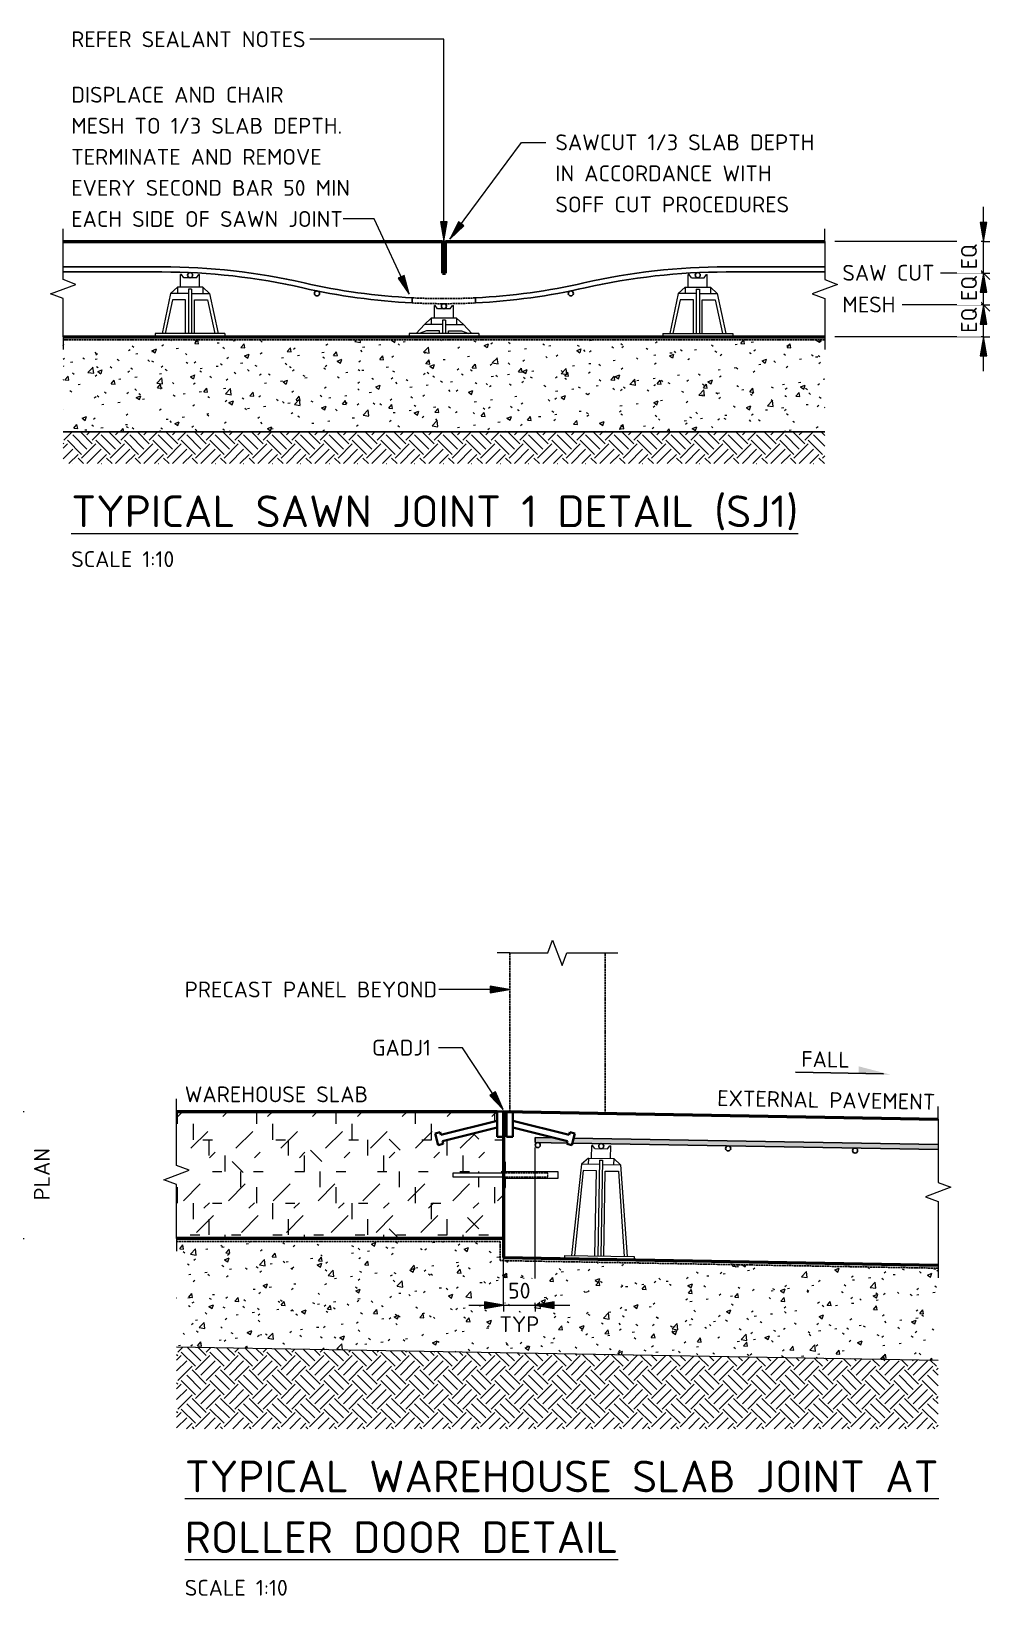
# Model space of a CAD drawing. Header units: millimetres. Extents: x 1405 to 26650, y -1062 to 5760.
# Drawn here: x 6095 to 7605, y 1682 to 4147 of the extents above; entities that cross this region are included whole.
import ezdxf

# ---------------------------------------------------------------- set-up
doc = ezdxf.new("R2010")
doc.units = ezdxf.units.MM
doc.linetypes.add('Dash', pattern=[7, 5, -2])
doc.linetypes.add('Hidden', pattern=[4, 3, -1])
for name, color, linetype, lineweight in [('A-000-T_TEXT', 231, 'Continuous', 13), ('A-010-D_DIM', 211, 'Continuous', 13), ('A-010-D_DIM-10', 211, 'Continuous', 13), ('A-010-M_LINE', 90, 'Continuous', 13), ('Z-000-T_TEXT', 131, 'Continuous', 18), ('Z-060-M_DETAIL', 92, 'Continuous', 25), ('Z-200_P_REF_PLANE', 111, 'Dash', 13)]:
    doc.layers.add(name, color=color, linetype=linetype, lineweight=lineweight)
doc.styles.add('ISOCPEUR', font='isocpeur.ttf', dxfattribs={"height": 25})
doc.styles.add('ISOCPEUR_1', font='isocpeur.ttf', dxfattribs={"height": 50})
doc.styles.add('ISOCPEUR_3', font='isocpeur.ttf', dxfattribs={"height": 2.5})
doc.dimstyles.new('2_5___Arrow', dxfattribs={"dimscale": 304.8, "dimtxt": 24.899529, "dimasz": 0.098425, "dimexe": 0.032808, "dimexo": 0.052493, "dimgap": 0.032808, "dimtad": 1, "dimdec": 0, "dimzin": 0, "dimdsep": 46, "dimtxsty": 'ISOCPEUR', "dimsah": 1, "dimcen": 0.09, "dimadec": 0, "dimazin": 0, "dimtfac": 1, "dimtdec": 4, "dimtix": 1, "dimtmove": 0, "dimatfit": 3, "dimfxl": 1, "dimtvp": 1, "dimtolj": 1, "dimtzin": 0, "dimlwd": 18, "dimlwe": 18, "dimarcsym": 2})
doc.dimstyles.new('2_5___Arrow___Opaque', dxfattribs={"dimscale": 304.8, "dimtxt": 24.899529, "dimasz": 0.098425, "dimexe": 0.032808, "dimexo": 0.052493, "dimgap": 0.008202, "dimtad": 1, "dimdec": 0, "dimzin": 0, "dimdsep": 46, "dimtxsty": 'ISOCPEUR', "dimsah": 1, "dimcen": 0.09, "dimadec": 0, "dimazin": 0, "dimtfac": 1, "dimtdec": 4, "dimtix": 1, "dimtmove": 0, "dimatfit": 3, "dimfxl": 1, "dimtvp": 1, "dimtfill": 1, "dimtolj": 1, "dimtzin": 0, "dimlwd": 18, "dimlwe": 18, "dimarcsym": 2})
doc.dimstyles.new('2_5___Arrow___Opaque_2', dxfattribs={"dimscale": 304.8, "dimtxt": 24.899529, "dimasz": 0.065617, "dimexe": 0.032808, "dimexo": 0.052493, "dimgap": 0.008202, "dimtad": 1, "dimdec": 0, "dimzin": 0, "dimdsep": 46, "dimtxsty": 'ISOCPEUR', "dimblk2": 'OBLIQUE', "dimsah": 1, "dimcen": 0.09, "dimadec": 0, "dimazin": 0, "dimtfac": 1, "dimtdec": 4, "dimtix": 1, "dimtmove": 0, "dimatfit": 3, "dimfxl": 1, "dimtvp": 1, "dimtfill": 1, "dimtolj": 1, "dimtzin": 0, "dimlwd": 18, "dimlwe": 18, "dimarcsym": 2})
doc.dimstyles.new('2_5___Arrow___Opaque_3', dxfattribs={"dimscale": 304.8, "dimtxt": 24.899529, "dimasz": 0.065617, "dimexe": 0.032808, "dimexo": 0.052493, "dimgap": 0.008202, "dimtad": 1, "dimdec": 0, "dimzin": 0, "dimdsep": 46, "dimtxsty": 'ISOCPEUR', "dimblk1": 'OBLIQUE', "dimblk2": 'OBLIQUE', "dimsah": 1, "dimcen": 0.09, "dimadec": 0, "dimazin": 0, "dimtfac": 1, "dimtdec": 4, "dimtix": 1, "dimtmove": 0, "dimatfit": 3, "dimfxl": 1, "dimtvp": 1, "dimtfill": 1, "dimtolj": 1, "dimtzin": 0, "dimlwd": 18, "dimlwe": 18, "dimarcsym": 2})
doc.dimstyles.new('2_5___Arrow___Opaque_4', dxfattribs={"dimscale": 304.8, "dimtxt": 24.899529, "dimasz": 0.065617, "dimexe": 0.032808, "dimexo": 0.052493, "dimgap": 0.008202, "dimtad": 1, "dimdec": 0, "dimzin": 0, "dimdsep": 46, "dimtxsty": 'ISOCPEUR', "dimblk1": 'OBLIQUE', "dimsah": 1, "dimcen": 0.09, "dimadec": 0, "dimazin": 0, "dimtfac": 1, "dimtdec": 4, "dimtix": 1, "dimtmove": 0, "dimatfit": 3, "dimfxl": 1, "dimtvp": 1, "dimtfill": 1, "dimtolj": 1, "dimtzin": 0, "dimlwd": 18, "dimlwe": 18, "dimarcsym": 2})
pattern_1 = [(315, (0, 0), (44.90128, 0), [31.75, -31.75]), (315, (8.42, 8.42), (44.90128, 0), [31.75, -31.75]), (315, (16.84, 16.84), (44.90128, 0), [31.75, -31.75]), (45, (22.454, 16.84), (0, 44.90128), [31.75, -31.75]), (45, (30.874, 8.42), (0, 44.90128), [31.75, -31.75]), (45, (39.294, 0), (0, 44.90128), [31.75, -31.75])]
pattern_2 = [(50, (0, 0), (72.87376, -6.37607), [7.62, -83.82]), (355, (0, 0), (-14.097, 76.42244), [6.096, -67.056]), (100.451, (6.07, -0.53), (58.77696, 70.0469), [6.476, -71.236]), (46.184, (0, 20.32), (108.4314, -16.8175), [11.43, -125.73]), (96.636, (9.04, 18.92), (94.961, 98.9709), [9.714, -106.854]), (351.184, (0, 20.32), (94.9623, 98.9702), [9.144, -100.584]), (21, (10.16, 15.24), (60.64565, -40.90654), [7.62, -83.82]), (326, (10.16, 15.24), (24.7208, 73.6749), [6.096, -67.056]), (71.451, (15.214, 11.83), (85.3669, 32.76874), [6.476, -71.236]), (37.5, (0, 0), (1.235525, 33.82243), [3.353, -62.89, 3.353, -64.719, -67.31]), (37.5, (0, 0), (1.235525, 33.82243), [-134.315, 3.353, -63.957]), (7.5, (0, 0), (26.72815, 40.07255), [3.353, -35.458, 3.353, -61.366, -25.654]), (7.5, (0, 0), (26.72815, 40.07255), [-103.53, 3.353, -22.301]), (327.5, (-22.657, 0), (54.23632, -2.29212), [3.353, -22.047, 3.353, -75.895, -105.156]), (327.5, (-22.657, 0), (54.23632, -2.29212), [-104.648, 3.353, -101.803]), (317.5, (-32.817, 0), (59.25158, 10.17014), [3.353, -29.667, 3.353, -49.276, -74.676]), (317.5, (-32.817, 0), (59.25158, 10.17014), [-85.649, 3.353, -71.323])]

# ---------------------------------------------------------------- blocks, each defined once
blk = doc.blocks.new('NRP_Chair Reinf BN - NRP_Reinf Chair BN-4164631-S-2901 - _INDUSTRIAL_ TYPICAL SLAB ON GROUND JOINT DETAILS')
at = {"layer": 'Z-060-M_DETAIL', "lineweight": 18}
for p, q in [((-30.7, 68), (-20, 78)), ((20, 78), (-20, 78)), ((-20, 78), (-20, 68)), ((-13.7, 98), (-15, 98)), ((-15, 78), (-15, 98)), ((-10, 93), (-13.7, 98)), ((10, 93), (-10, 93)), ((2.5, 75), (-2.5, 75)), ((-2.5, 75), (-2.5, 5)), ((2.5, 75), (2.5, 5)), ((10, 93), (13.7, 98)), ((13.7, 98), (15, 98)), ((15, 78), (15, 98)), ((20, 78), (20, 68)), ((20, 78), (30.7, 68)), ((-30.7, 68), (-44, 5)), ((-27.6, 58), (-39.1, 5)), ((-2.5, 68), (-30.7, 68)), ((-7, 58), (-27.6, 58)), ((-7, 5), (-7, 58)), ((2.5, 68), (30.7, 68)), ((7, 5), (7, 58)), ((7, 58), (27.6, 58)), ((27.6, 58), (39.1, 5)), ((30.7, 68), (44, 5)), ((55, 5), (-55, 5)), ((-55, 5), (-55, 0)), ((-55, 0), (55, 0)), ((55, 5), (55, 0))]:
    blk.add_line(p, q, dxfattribs=at)
blk = doc.blocks.new('NRP_Chair Reinf BN - NRP_Reinf Chair BN-4164632-S-2901 - _INDUSTRIAL_ TYPICAL SLAB ON GROUND JOINT DETAILS')
at = {"layer": 'Z-060-M_DETAIL', "lineweight": 18}
for p, q in [((-55, 0), (55, 0)), ((55, -5), (55, 0)), ((-55, -5), (-55, 0)), ((55, -5), (-55, -5)), ((-30.7, -68), (-44, -5)), ((-27.6, -58), (-39.1, -5)), ((-7, -5), (-7, -58)), ((-2.5, -75), (-2.5, -5)), ((2.5, -75), (2.5, -5)), ((7, -5), (7, -58)), ((27.6, -58), (39.1, -5)), ((30.7, -68), (44, -5)), ((-2.5, -68), (-30.7, -68)), ((-30.7, -68), (-20, -78)), ((-7, -58), (-27.6, -58)), ((-20, -78), (-20, -68)), ((2.5, -68), (30.7, -68)), ((7, -58), (27.6, -58)), ((20, -78), (20, -68)), ((20, -78), (30.7, -68)), ((20, -78), (-20, -78)), ((-15, -78), (-15, -98)), ((-13.7, -98), (-15, -98)), ((-10, -93), (-13.7, -98)), ((10, -93), (-10, -93)), ((2.5, -75), (-2.5, -75)), ((10, -93), (13.7, -98)), ((13.7, -98), (15, -98)), ((15, -78), (15, -98))]:
    blk.add_line(p, q, dxfattribs=at)
blk = doc.blocks.new('NRP_Chair Reinf BN - NRP_Reinf Chair BN-4164633-S-2901 - _INDUSTRIAL_ TYPICAL SLAB ON GROUND JOINT DETAILS')
at = {"layer": 'Z-060-M_DETAIL', "lineweight": 18}
for p, q in [((-30.7, 19), (-20, 29)), ((20, 29), (-20, 29)), ((-20, 29), (-20, 19)), ((-13.7, 49), (-15, 49)), ((-15, 29), (-15, 49)), ((-10, 44), (-13.7, 49)), ((10, 44), (-10, 44)), ((2.5, 26), (-2.5, 26)), ((-2.5, 26), (-2.5, 5)), ((2.5, 26), (2.5, 5)), ((10, 44), (13.7, 49)), ((13.7, 49), (15, 49)), ((15, 29), (15, 49)), ((20, 29), (20, 19)), ((20, 29), (30.7, 19)), ((55, 5), (-55, 5)), ((-55, 5), (-55, 0)), ((-55, 0), (55, 0)), ((-30.7, 19), (-44, 5)), ((-27.6, 9), (-39.1, 5)), ((-2.5, 19), (-30.7, 19)), ((-7, 9), (-27.6, 9)), ((-7, 5), (-7, 9)), ((2.5, 19), (30.7, 19)), ((7, 5), (7, 9)), ((7, 9), (27.6, 9)), ((27.6, 9), (39.1, 5)), ((30.7, 19), (44, 5)), ((55, 5), (55, 0))]:
    blk.add_line(p, q, dxfattribs=at)
blk = doc.blocks.new('NRP_Chair Reinf BN - NRP_Reinf Chair BN-4164637-S-2901 - _INDUSTRIAL_ TYPICAL SLAB ON GROUND JOINT DETAILS')
at = {"layer": 'Z-060-M_DETAIL', "lineweight": 18}
for p, q in [((-55, 0), (55, 0)), ((55, -5), (55, 0)), ((-55, -5), (-55, 0)), ((55, -5), (-55, -5)), ((-30.7, -149), (-44, -5)), ((-27.6, -139), (-39.1, -5)), ((-7, -5), (-7, -139)), ((-2.5, -156), (-2.5, -5)), ((2.5, -156), (2.5, -5)), ((7, -5), (7, -139)), ((27.6, -139), (39.1, -5)), ((30.7, -149), (44, -5)), ((-7, -139), (-27.6, -139)), ((7, -139), (27.6, -139)), ((-2.5, -149), (-30.7, -149)), ((-30.7, -149), (-20, -159)), ((-20, -159), (-20, -149)), ((20, -159), (-20, -159)), ((-15, -159), (-15, -179)), ((2.5, -156), (-2.5, -156)), ((2.5, -149), (30.7, -149)), ((15, -159), (15, -179)), ((20, -159), (20, -149)), ((20, -159), (30.7, -149)), ((-13.7, -179), (-15, -179)), ((-10, -174), (-13.7, -179)), ((10, -174), (-10, -174)), ((10, -174), (13.7, -179)), ((13.7, -179), (15, -179))]:
    blk.add_line(p, q, dxfattribs=at)
blk = doc.blocks.new('NRP_Break Line _v2_ - Section-3989051-S-2901 - _INDUSTRIAL_ TYPICAL SLAB ON GROUND JOINT DETAILS')
at = {"layer": 'Z-060-M_DETAIL', "lineweight": 18}
for p, q in [((0, 0), (60, 0)), ((90, 0), (150, 0))]:
    blk.add_line(p, q, dxfattribs=at)
blk = doc.blocks.new('NRP_Break Line _v2_ - Section-4164517-S-2901 - _INDUSTRIAL_ TYPICAL SLAB ON GROUND JOINT DETAILS')
at = {"layer": 'Z-060-M_DETAIL', "lineweight": 18}
for p, q in [((0, 0), (85, 0)), ((115, 0), (200, 0))]:
    blk.add_line(p, q, dxfattribs=at)
blk = doc.blocks.new('NRP_Break Line _v2_ - Section-4164642-S-2901 - _INDUSTRIAL_ TYPICAL SLAB ON GROUND JOINT DETAILS')
at = {"layer": 'Z-060-M_DETAIL', "lineweight": 18}
for p, q in [((0, 0), (100, 0)), ((130, 0), (230, 0))]:
    blk.add_line(p, q, dxfattribs=at)
blk = doc.blocks.new('DIMBLOCK6-S-2901 - _INDUSTRIAL_ TYPICAL SLAB ON GROUND JOINT DETAILS')
at = {"layer": 'A-010-D_DIM-10', "lineweight": 18}
blk.add_hatch(color=256, dxfattribs=at).paths.add_polyline_path([(7594.9, 3665.5), (7589.6, 3635.5), (7600.2, 3635.5)])
for p, q in [((7594.9, 3715.5), (7584.9, 3725.5)), ((7594.9, 3715.5), (7466.9, 3715.5)), ((7594.9, 3611), (7594.9, 3715.5)), ((7594.9, 3715.5), (7604.9, 3705.5)), ((7594.9, 3715.5), (7604.9, 3715.5)), ((7594.9, 3665.5), (7360.9, 3665.5)), ((7594.9, 3665.5), (7589.6, 3635.5)), ((7600.2, 3635.5), (7594.9, 3665.5)), ((7594.9, 3665.5), (7604.9, 3665.5)), ((7589.6, 3635.5), (7600.2, 3635.5))]:
    blk.add_line(p, q, dxfattribs=at)
at = {"layer": 'A-010-D_DIM-10', "color": 0, "lineweight": 18, "insert": (7559.7, 3671.6), "char_height": 25, "width": 45.394, "attachment_point": 1, "rotation": 90, "line_spacing_factor": 1.149209, "style": 'ISOCPEUR', "bg_fill": 3, "box_fill_scale": 1.25, "bg_fill_color": 256, "bg_fill_true_color": 13158600, "bg_fill_transparency": 0}
blk.add_mtext('EQ', dxfattribs=at)
blk = doc.blocks.new('_Oblique')
at = {"color": 0, "linetype": 'ByBlock', "lineweight": -2}
blk.add_line((-0.5, -0.5), (0.5, 0.5), dxfattribs=at)
blk = doc.blocks.new('DIMBLOCK7-S-2901 - _INDUSTRIAL_ TYPICAL SLAB ON GROUND JOINT DETAILS')
at = {"layer": 'A-010-D_DIM-10', "lineweight": 18}
blk.add_hatch(color=256, dxfattribs=at).paths.add_polyline_path([(7594.9, 3715.5), (7589.6, 3685.5), (7600.2, 3685.5)])
for p, q in [((7594.9, 3765.5), (7584.9, 3775.5)), ((7594.9, 3765.5), (7527.6, 3765.5)), ((7594.9, 3715.5), (7594.9, 3765.5)), ((7594.9, 3765.5), (7604.9, 3755.5)), ((7594.9, 3765.5), (7604.9, 3765.5)), ((7594.9, 3715.5), (7466.9, 3715.5)), ((7594.9, 3715.5), (7589.6, 3685.5)), ((7600.2, 3685.5), (7594.9, 3715.5)), ((7594.9, 3715.5), (7604.9, 3715.5)), ((7589.6, 3685.5), (7600.2, 3685.5))]:
    blk.add_line(p, q, dxfattribs=at)
at = {"layer": 'A-010-D_DIM-10', "color": 0, "lineweight": 18, "insert": (7559.7, 3721.6), "char_height": 25, "width": 45.394, "attachment_point": 1, "rotation": 90, "line_spacing_factor": 1.149209, "style": 'ISOCPEUR', "bg_fill": 3, "box_fill_scale": 1.25, "bg_fill_color": 256, "bg_fill_true_color": 13158600, "bg_fill_transparency": 0}
blk.add_mtext('EQ', dxfattribs=at)
blk = doc.blocks.new('DIMBLOCK8-S-2901 - _INDUSTRIAL_ TYPICAL SLAB ON GROUND JOINT DETAILS')
at = {"layer": 'A-010-D_DIM-10', "lineweight": 18}
for points in [[(7594.9, 3815.5), (7600.2, 3845.5), (7589.6, 3845.5)], [(7594.9, 3765.5), (7589.6, 3735.5), (7600.2, 3735.5)]]:
    blk.add_hatch(color=256, dxfattribs=at).paths.add_polyline_path(points)
for p, q in [((7594.9, 3765.5), (7594.9, 3870)), ((7600.2, 3845.5), (7589.6, 3845.5)), ((7589.6, 3845.5), (7594.9, 3815.5)), ((7594.9, 3815.5), (7600.2, 3845.5)), ((7594.9, 3815.5), (7360.9, 3815.5)), ((7594.9, 3815.5), (7604.9, 3815.5)), ((7594.9, 3765.5), (7527.6, 3765.5)), ((7594.9, 3765.5), (7589.6, 3735.5)), ((7600.2, 3735.5), (7594.9, 3765.5)), ((7594.9, 3765.5), (7604.9, 3765.5)), ((7589.6, 3735.5), (7600.2, 3735.5))]:
    blk.add_line(p, q, dxfattribs=at)
at = {"layer": 'A-010-D_DIM-10', "color": 0, "lineweight": 18, "insert": (7559.7, 3771.6), "char_height": 25, "width": 45.394, "attachment_point": 1, "rotation": 90, "line_spacing_factor": 1.149209, "style": 'ISOCPEUR', "bg_fill": 3, "box_fill_scale": 1.25, "bg_fill_color": 256, "bg_fill_true_color": 13158600, "bg_fill_transparency": 0}
blk.add_mtext('EQ', dxfattribs=at)
blk = doc.blocks.new('DIMBLOCK13-S-2901 - _INDUSTRIAL_ TYPICAL SLAB ON GROUND JOINT DETAILS')
at = {"layer": 'A-010-D_DIM-10', "lineweight": 18}
for points in [[(6838.7, 2139.5), (6808.7, 2144.8), (6808.7, 2134.2)], [(6888.7, 2139.5), (6918.7, 2134.2), (6918.7, 2144.8)]]:
    blk.add_hatch(color=256, dxfattribs=at).paths.add_polyline_path(points)
for p, q in [((6888.7, 2139.5), (6888.7, 2387.7)), ((6838.7, 2139.5), (6838.7, 2228.6)), ((6838.7, 2139.5), (6808.7, 2144.8)), ((6808.7, 2144.8), (6808.7, 2134.2)), ((6918.7, 2144.8), (6888.7, 2139.5)), ((6918.7, 2134.2), (6918.7, 2144.8)), ((6784.3, 2139.5), (6943.2, 2139.5)), ((6808.7, 2134.2), (6838.7, 2139.5)), ((6838.7, 2139.5), (6838.7, 2129.5)), ((6888.7, 2139.5), (6918.7, 2134.2)), ((6888.7, 2139.5), (6888.7, 2129.5))]:
    blk.add_line(p, q, dxfattribs=at)
at = {"layer": 'A-010-D_DIM-10', "color": 0, "lineweight": 18, "char_height": 25, "attachment_point": 1, "line_spacing_factor": 1.149209, "style": 'ISOCPEUR', "bg_fill": 3, "box_fill_scale": 1.25, "bg_fill_color": 256, "bg_fill_true_color": 13158600, "bg_fill_transparency": 0}
for s, insert, width in [('50', (6846, 2174.7), 42.521), ('TYP', (6832.4, 2121.8), 75.273)]:
    blk.add_mtext(s, dxfattribs=dict(at, insert=insert, width=width))
blk = doc.blocks.new('NRP_Fall Arrow - Fall-4163600-S-2901 - _INDUSTRIAL_ TYPICAL SLAB ON GROUND JOINT DETAILS')
at = {"layer": 'Z-000-T_TEXT', "lineweight": 13}
blk.add_hatch(color=256, dxfattribs=at).paths.add_polyline_path([(-5.04, 1.09), (0, -0.13), (-5.04, -0.13)])
at = {"layer": 'Z-000-T_TEXT', "lineweight": 25}
blk.add_line((-1.13, 0), (-14.99, 0), dxfattribs=at)
at = {"layer": 'Z-000-T_TEXT', "lineweight": 13, "insert": (-14.12, 3.35), "char_height": 2.5, "width": 9.2194, "attachment_point": 1, "style": 'ISOCPEUR_3'}
blk.add_mtext('FALL', dxfattribs=at)
blk = doc.blocks.new('DIMBLOCK17-S-2901 - _INDUSTRIAL_ TYPICAL SLAB ON GROUND JOINT DETAILS')
at = {"layer": 'A-010-D_DIM-10', "lineweight": 18}
for points in [[(6073.7, 2444.6), (6068.4, 2414.6), (6079, 2414.6)], [(6073.7, 2244.6), (6079, 2274.6), (6068.4, 2274.6)]]:
    blk.add_hatch(color=256, dxfattribs=at).paths.add_polyline_path(points)
for p, q in [((6073.7, 2444.6), (5989.7, 2444.6)), ((6073.7, 2444.6), (6068.4, 2414.6)), ((6073.7, 2244.6), (6073.7, 2444.6)), ((6079, 2414.6), (6073.7, 2444.6)), ((6073.7, 2444.6), (6083.7, 2444.6)), ((6068.4, 2414.6), (6079, 2414.6)), ((6079, 2274.6), (6068.4, 2274.6)), ((6068.4, 2274.6), (6073.7, 2244.6)), ((6073.7, 2244.6), (6079, 2274.6)), ((6073.7, 2244.6), (5989.7, 2244.6)), ((6073.7, 2244.6), (6083.7, 2244.6))]:
    blk.add_line(p, q, dxfattribs=at)
at = {"layer": 'A-010-D_DIM-10', "color": 0, "lineweight": 18, "char_height": 25, "attachment_point": 1, "rotation": 90, "line_spacing_factor": 1.149209, "style": 'ISOCPEUR'}
for s, insert, width in [('REFER', (6031.1, 2297.9), 112.048), ('PLAN', (6098.9, 2304.3), 96.534)]:
    blk.add_mtext(s, dxfattribs=dict(at, insert=insert, width=width))

msp = doc.modelspace()

# ---------------------------------------------------------------- hatches: boundary and pattern name
at = {"layer": 'A-000-T_TEXT', "lineweight": 18}
for points in [[(6744.8, 3816.5), (6750.1, 3846.5), (6739.6, 3846.5)], [(6754.2, 3819.1), (6776.3, 3840.1), (6767.8, 3846.4)], [(6690, 3732.7), (6682.2, 3762.1), (6672.6, 3757.7)], [(6848, 2636.8), (6818, 2642.1), (6818, 2631.5)], [(6838.2, 2447.5), (6826.1, 2475.5), (6817.3, 2469.6)]]:
    msp.add_hatch(color=7, dxfattribs=at).paths.add_polyline_path(points)
at = {"layer": 'Z-060-M_DETAIL'}
for points in [[(6742.4, 3815.5), (6742.4, 3765.5), (6747.4, 3765.5), (6747.4, 3815.5)], [(6838.7, 2429.6), (6843.7, 2429.6), (6843.7, 2444.6), (6838.7, 2444.6)]]:
    msp.add_hatch(color=9, dxfattribs=at).paths.add_polyline_path(points)
at = {"layer": 'Z-060-M_DETAIL', "lineweight": 18}
h = msp.add_hatch(dxfattribs=at)
h.set_pattern_fill('FP_3', color=8, style=0, pattern_type=2)
h.set_pattern_definition(pattern_2)
h.paths.add_polyline_path([(7344.9, 3515.5), (7344.9, 3660.5), (6144.9, 3660.5), (6144.9, 3515.5)])
h = msp.add_hatch(dxfattribs=at)
h.set_pattern_fill('FP_2', color=31, style=0, pattern_type=2)
h.set_pattern_definition(pattern_1)
h.paths.add_polyline_path([(6144.9, 3515.5), (6144.9, 3465.5), (7344.9, 3465.5), (7344.9, 3515.5)])
h = msp.add_hatch(dxfattribs=at)
h.set_pattern_fill('FP_1', color=8, style=0, pattern_type=2)
h.set_pattern_definition([(45, (0, 0), (-70.71068, 0), [37.5, -150]), (45, (50, 50), (-70.71068, 0), [37.5, -150]), (45, (100, -15), (-70.71068, 0), [12.5, -100]), (90, (100, 25), (-25, 25), [25, -100]), (315, (100, 50), (0, 141.4214), [25, -150]), (0, (50, 50), (100, 100), [15, -50]), (0, (-75, 100), (100, 100), [15, -100])])
h.paths.add_polyline_path([(6838.7, 2244.6), (6838.7, 2341.6), (6758.7, 2341.6), (6758.7, 2347.6), (6838.7, 2347.6), (6838.7, 2404.6), (6828.7, 2404.6), (6828.7, 2419.4), (6742.6, 2397.9), (6743.7, 2393.6), (6735.9, 2391.6), (6731.3, 2410.1), (6739.1, 2412), (6740.2, 2407.6), (6828.7, 2429.7), (6828.7, 2444.6), (6323.7, 2444.6), (6323.7, 2359.6), (6343.7, 2352.1), (6325.2, 2345.1), (6325.2, 2329), (6323.7, 2329.6), (6323.7, 2244.6), (6828.7, 2244.6)])
at = {"layer": 'Z-060-M_DETAIL'}
h = msp.add_hatch(color=10, dxfattribs=at)
h.paths.add_polyline_path([(7523.6, 2384.6), (7523.7, 2392.6), (6949.2, 2402.6), (6947.3, 2394.7), (6987.1, 2394)])
h.paths.add_polyline_path([(6939.1, 2394.8), (6939.8, 2397.9), (6918.8, 2403.2), (6888.7, 2403.7), (6888.6, 2395.7), (6938.7, 2394.8)])
at = {"layer": 'Z-060-M_DETAIL', "lineweight": 18}
h = msp.add_hatch(dxfattribs=at)
h.set_pattern_fill('FP_3', color=8, style=0, pattern_type=2)
h.set_pattern_definition(pattern_2)
h.paths.add_polyline_path([(7523.7, 2052.5), (7523.7, 2197.6), (6833.7, 2209.6), (6833.7, 2239.6), (6323.7, 2239.6), (6323.7, 2073.5), (6987.1, 2061.9)])
h = msp.add_hatch(dxfattribs=at)
h.set_pattern_fill('FP_2', color=31, style=0, pattern_type=2)
h.set_pattern_definition(pattern_1)
h.paths.add_polyline_path([(7523.7, 1944.6), (7523.7, 2052.5), (6323.7, 2073.5), (6323.7, 1944.6), (6987.1, 1944.6)])

# ---------------------------------------------------------------- linework, layer by layer
at = {"layer": 'A-000-T_TEXT', "color": 250, "lineweight": 18}
for p, q in [((6534.4, 4134.2), (6533.8, 4134.2)), ((6744.8, 4134.2), (6534.4, 4134.2)), ((6744.8, 3816.5), (6744.8, 4134.2)), ((6754.2, 3819.1), (6867.2, 3971.8)), ((6867.2, 3971.8), (6905.5, 3971.8)), ((6611.1, 3851), (6586, 3851)), ((6635.2, 3851), (6611.1, 3851)), ((6690, 3732.7), (6635.2, 3851)), ((6750.1, 3846.5), (6739.6, 3846.5)), ((6739.6, 3846.5), (6744.8, 3816.5)), ((6744.8, 3816.5), (6750.1, 3846.5)), ((6767.8, 3846.4), (6754.2, 3819.1)), ((6776.3, 3840.1), (6767.8, 3846.4)), ((6754.2, 3819.1), (6776.3, 3840.1)), ((6682.2, 3762.1), (6672.6, 3757.7)), ((6672.6, 3757.7), (6690, 3732.7)), ((6690, 3732.7), (6682.2, 3762.1)), ((6848, 2636.8), (6818, 2642.1)), ((6818, 2642.1), (6818, 2631.5)), ((6737.8, 2636.8), (6737.1, 2636.8)), ((6848, 2636.8), (6737.8, 2636.8)), ((6818, 2631.5), (6848, 2636.8)), ((6773.9, 2545.1), (6736.6, 2545.1)), ((6838.2, 2447.5), (6773.9, 2545.1)), ((6826.1, 2475.5), (6817.3, 2469.6)), ((6817.3, 2469.6), (6838.2, 2447.5)), ((6838.2, 2447.5), (6826.1, 2475.5))]:
    msp.add_line(p, q, dxfattribs=at)
at = {"layer": 'A-010-M_LINE', "lineweight": 50}
for p, q in [((6144.9, 3815.5), (6742.4, 3815.5)), ((6742.4, 3815.5), (6742.4, 3765.5)), ((6747.4, 3815.5), (7344.9, 3815.5)), ((6747.4, 3765.5), (6747.4, 3815.5)), ((6742.4, 3765.5), (6747.4, 3765.5)), ((6144.9, 3665.5), (7344.9, 3665.5)), ((6323.7, 2444.6), (6828.7, 2444.6)), ((6838.7, 2444.6), (6838.7, 2244.6)), ((6838.7, 2444.6), (7523.7, 2432.6)), ((6838.7, 2244.6), (6323.7, 2244.6)), ((6838.7, 2244.6), (6838.7, 2214.5)), ((6838.7, 2214.5), (7523.7, 2202.6))]:
    msp.add_line(p, q, dxfattribs=at)
at = {"layer": 'A-010-M_LINE', "lineweight": 18}
for p, q in [((6747.4, 3815.5), (6742.4, 3815.5)), ((6742.4, 3815.5), (6742.4, 3765.5)), ((6747.4, 3765.5), (6747.4, 3815.5)), ((6742.4, 3765.5), (6747.4, 3765.5)), ((6758.7, 2347.6), (6758.7, 2341.6)), ((6838.7, 2347.6), (6758.7, 2347.6)), ((6841.7, 2364.6), (6838.7, 2364.6)), ((6838.7, 2364.6), (6838.7, 2347.6)), ((6838.7, 2347.6), (6838.7, 2341.6)), ((6841.7, 2349.6), (6841.7, 2364.6)), ((6924.7, 2349.6), (6841.7, 2349.6)), ((6841.7, 2349.6), (6841.7, 2347.6)), ((6924.7, 2339.6), (6924.7, 2349.6)), ((6758.7, 2341.6), (6838.7, 2341.6)), ((6838.7, 2341.6), (6838.7, 2324.6)), ((6838.7, 2324.6), (6841.7, 2324.6)), ((6841.7, 2341.6), (6841.7, 2339.6)), ((6841.7, 2324.6), (6841.7, 2339.6)), ((6841.7, 2339.6), (6924.7, 2339.6)), ((6323.7, 2073.5), (7523.7, 2052.5))]:
    msp.add_line(p, q, dxfattribs=at)
at = {"layer": 'A-010-M_LINE', "lineweight": 25}
for p, q in [((6144.9, 3775.5), (6300.5, 3775.5)), ((7344.9, 3775.5), (7189.7, 3775.5)), ((6300.5, 3767.5), (6144.9, 3767.5)), ((7189.7, 3767.5), (7344.9, 3767.5)), ((6694.9, 3718.7), (6694.9, 3726.8)), ((6794.9, 3718.7), (6794.9, 3726.8)), ((6144.9, 3515.5), (7344.9, 3515.5)), ((6888.7, 2403.7), (6888.6, 2395.7)), ((6888.6, 2395.7), (6939.1, 2394.8)), ((6918.8, 2403.2), (6888.7, 2403.7)), ((6947.3, 2394.7), (7523.6, 2384.6)), ((7523.7, 2392.6), (6949.2, 2402.6))]:
    msp.add_line(p, q, dxfattribs=at)
at = {"layer": 'A-010-M_LINE', "linetype": 'Hidden', "lineweight": 25}
for p, q in [((7344.9, 3660.5), (6144.9, 3660.5)), ((6848.7, 2694.6), (6848.7, 2444.6)), ((6998.7, 2441.8), (6998.7, 2694.6)), ((6323.7, 2239.6), (6833.7, 2239.6)), ((6833.7, 2209.6), (6833.7, 2239.6)), ((7523.7, 2197.6), (6833.7, 2209.6))]:
    msp.add_line(p, q, dxfattribs=at)
at = {"layer": 'A-010-M_LINE', "lineweight": 35}
for p, q in [((6838.7, 2444.6), (6828.7, 2444.6)), ((6828.7, 2444.6), (6828.7, 2429.7)), ((6838.7, 2404.6), (6838.7, 2444.6)), ((6843.7, 2444.6), (6838.7, 2444.6)), ((6838.7, 2444.6), (6838.7, 2429.6)), ((6853.7, 2444.6), (6843.7, 2444.6)), ((6843.7, 2444.6), (6843.7, 2404.6)), ((6843.7, 2429.6), (6843.7, 2444.6)), ((6853.7, 2429.7), (6853.7, 2444.6)), ((6828.7, 2429.7), (6740.2, 2407.6)), ((6742.6, 2397.9), (6828.7, 2419.4)), ((6828.7, 2419.4), (6828.7, 2429.7)), ((6828.7, 2419.4), (6828.7, 2404.6)), ((6838.7, 2429.6), (6843.7, 2429.6)), ((6942.3, 2407.6), (6853.7, 2429.7)), ((6853.7, 2429.7), (6853.7, 2419.4)), ((6853.7, 2404.6), (6853.7, 2419.4)), ((6853.7, 2419.4), (6939.8, 2397.9)), ((6739.1, 2412), (6731.3, 2410.1)), ((6731.3, 2410.1), (6735.9, 2391.6)), ((6735.9, 2391.6), (6743.7, 2393.6)), ((6740.2, 2407.6), (6739.1, 2412)), ((6743.7, 2393.6), (6742.6, 2397.9)), ((6828.7, 2404.6), (6838.7, 2404.6)), ((6843.7, 2404.6), (6853.7, 2404.6)), ((6939.8, 2397.9), (6938.7, 2393.6)), ((6938.7, 2393.6), (6946.5, 2391.6)), ((6943.3, 2412), (6942.3, 2407.6)), ((6951.1, 2410.1), (6943.3, 2412)), ((6946.5, 2391.6), (6951.1, 2410.1))]:
    msp.add_line(p, q, dxfattribs=at)
at = {"layer": 'A-010-M_LINE', "linetype": 'Hidden', "lineweight": 18}
for p, q in [((6908.7, 2347.6), (6838.7, 2347.6)), ((6908.7, 2341.6), (6908.7, 2347.6)), ((6838.7, 2341.6), (6908.7, 2341.6))]:
    msp.add_line(p, q, dxfattribs=at)
at = {"layer": 'A-010-M_LINE', "lineweight": 25}
for centre in [(6344.9, 3762.5), (7144.9, 3762.5), (6544.9, 3733.7), (6944.9, 3733.7), (6744.9, 3713.5), (6892.8, 2391.6), (6992.8, 2389.9), (7192.8, 2386.4), (7392.7, 2382.9)]:
    msp.add_circle(centre, 4, dxfattribs=at)
for centre, radius, start, end in [((6300.5, 2767.5), 1008, 77.1614, 90), ((7189.7, 2767.5), 1008, 90, 102.8496), ((6300.5, 2767.5), 1000, 77.1614, 90), ((6744.9, 4717.5), 992, 257.1614, 267.1109), ((6744.9, 4717.5), 992, 272.8891, 282.8496), ((7189.7, 2767.5), 1000, 90, 102.8496), ((6744.9, 4717.5), 1000, 257.1614, 267.134), ((6744.9, 4717.5), 1000, 272.866, 282.8496)]:
    msp.add_arc(centre, radius, start, end, dxfattribs=at)
at = {"layer": 'A-010-M_LINE', "linetype": 'Hidden', "lineweight": 25}
for radius, start, end in [(992, 267.1109, 272.8891), (1000, 267.134, 272.866)]:
    msp.add_arc((6744.9, 4717.5), radius, start, end, dxfattribs=at)
at = {"layer": 'Z-000-T_TEXT'}
for p, q in [((6144.9, 3815.5), (6144.9, 3835.5)), ((7344.9, 3815.5), (7344.9, 3835.5)), ((6124.9, 3733), (6164.9, 3748)), ((6164.9, 3748), (6144.9, 3755.5)), ((7364.9, 3748), (7324.9, 3733)), ((7344.9, 3755.5), (7364.9, 3748)), ((6144.9, 3725.5), (6124.9, 3733)), ((7324.9, 3733), (7344.9, 3725.5)), ((6144.9, 3665.5), (6144.9, 3645.5)), ((7344.9, 3665.5), (7344.9, 3645.5)), ((6908.7, 2694.6), (6916.2, 2714.6)), ((6916.2, 2714.6), (6931.2, 2674.6)), ((6848.7, 2694.6), (6828.7, 2694.6)), ((6931.2, 2674.6), (6938.7, 2694.6)), ((6998.7, 2694.6), (7018.7, 2694.6)), ((6323.7, 2444.6), (6323.7, 2464.6)), ((7523.7, 2432.6), (7523.7, 2452.6)), ((6303.7, 2337.1), (6343.7, 2352.1)), ((6343.7, 2352.1), (6323.7, 2359.6)), ((6323.7, 2329.6), (6303.7, 2337.1)), ((7543.7, 2325.1), (7503.7, 2310.1)), ((7523.7, 2332.6), (7543.7, 2325.1)), ((7503.7, 2310.1), (7523.7, 2302.6)), ((6323.7, 2244.6), (6323.7, 2224.6)), ((7523.7, 2202.6), (7523.7, 2182.6))]:
    msp.add_line(p, q, dxfattribs=at)
at = {"layer": 'Z-200_P_REF_PLANE'}
msp.add_line((6323.7, 2444.6), (6838.7, 2444.6), dxfattribs=at)

# ---------------------------------------------------------------- block references
at = {"layer": 'Z-000-T_TEXT', "lineweight": 13, "xscale": 10, "yscale": 10, "zscale": 10, "rotation": 359.0000000000001}
msp.add_blockref('NRP_Fall Arrow - Fall-4163600-S-2901 - _INDUSTRIAL_ TYPICAL SLAB ON GROUND JOINT DETAILS', (7448.8, 2503.9), dxfattribs=at)
at = {"layer": 'Z-060-M_DETAIL', "lineweight": 18}
for name, p, rotation in [('NRP_Break Line _v2_ - Section-3989051-S-2901 - _INDUSTRIAL_ TYPICAL SLAB ON GROUND JOINT DETAILS', (6144.9, 3665.5), 89.99999999999987), ('NRP_Break Line _v2_ - Section-3989051-S-2901 - _INDUSTRIAL_ TYPICAL SLAB ON GROUND JOINT DETAILS', (7344.9, 3815.5), 270), ('NRP_Chair Reinf BN - NRP_Reinf Chair BN-4164632-S-2901 - _INDUSTRIAL_ TYPICAL SLAB ON GROUND JOINT DETAILS', (7144.9, 3665.5), 180), ('NRP_Break Line _v2_ - Section-4164517-S-2901 - _INDUSTRIAL_ TYPICAL SLAB ON GROUND JOINT DETAILS', (6323.7, 2244.6), 90), ('NRP_Break Line _v2_ - Section-4164642-S-2901 - _INDUSTRIAL_ TYPICAL SLAB ON GROUND JOINT DETAILS', (7523.7, 2432.6), 270), ('NRP_Chair Reinf BN - NRP_Reinf Chair BN-4164637-S-2901 - _INDUSTRIAL_ TYPICAL SLAB ON GROUND JOINT DETAILS', (6989.7, 2211.9), 179.0000000000001)]:
    msp.add_blockref(name, p, dxfattribs=dict(at, rotation=rotation))
for name, p in [('NRP_Chair Reinf BN - NRP_Reinf Chair BN-4164631-S-2901 - _INDUSTRIAL_ TYPICAL SLAB ON GROUND JOINT DETAILS', (6344.9, 3665.5)), ('NRP_Chair Reinf BN - NRP_Reinf Chair BN-4164633-S-2901 - _INDUSTRIAL_ TYPICAL SLAB ON GROUND JOINT DETAILS', (6744.9, 3665.5)), ('NRP_Break Line _v2_ - Section-3989051-S-2901 - _INDUSTRIAL_ TYPICAL SLAB ON GROUND JOINT DETAILS', (6848.7, 2694.6))]:
    msp.add_blockref(name, p, dxfattribs=at)

# ---------------------------------------------------------------- texts
at = {"layer": 'A-000-T_TEXT', "color": 7, "lineweight": 18, "attachment_point": 1}
for s, insert, char_height, width, style in [('REFER SEALANT NOTES', (6157.6, 4146.7), 25, 437.721, 'ISOCPEUR'), ('DISPLACE AND CHAIR', (6157.6, 4059.3), 25, 391.224, 'ISOCPEUR'), ('MESH TO 1/3 SLAB DEPTH.', (6157.6, 4010.4), 25, 501.055, 'ISOCPEUR'), ('SAWCUT 1/3 SLAB DEPTH ', (6920.5, 3984.3), 25, 492.236, 'ISOCPEUR'), ('TERMINATE AND REMOVE ', (6157.6, 3961.4), 25, 479.409, 'ISOCPEUR'), ('IN ACCORDANCE WITH ', (6920.5, 3935.4), 25, 416.076, 'ISOCPEUR'), ('EVERY SECOND BAR 50 MIN ', (6157.6, 3912.5), 25, 531.519, 'ISOCPEUR'), ('SOFF CUT PROCEDURES', (6920.5, 3886.4), 25, 431.308, 'ISOCPEUR'), ('EACH SIDE OF SAWN JOINT', (6157.6, 3863.5), 25, 501.055, 'ISOCPEUR'), ('\\LTYPICAL SAWN JOINT 1 DETAIL (SJ1)', (6157.6, 3415.4), 50, 1352.447, 'ISOCPEUR_1'), ('SCALE 1:10', (6157.6, 3327.5), 25, 195.612, 'ISOCPEUR'), ('PRECAST PANEL BEYOND', (6336.5, 2649.3), 25, 467.384, 'ISOCPEUR'), ('GADJ1', (6631.6, 2557.6), 25, 109.029, 'ISOCPEUR'), ('WAREHOUSE SLAB', (6336.5, 2484.1), 25, 339.916, 'ISOCPEUR'), ('\\LTYPICAL WAREHOUSE SLAB JOINT AT', (6336.5, 1894.5), 50, 1394.135, 'ISOCPEUR_1'), ('\\LROLLER DOOR DETAIL', (6336.5, 1798.6), 50, 790.464, 'ISOCPEUR_1'), ('SCALE 1:10', (6336.5, 1706.5), 25, 195.612, 'ISOCPEUR')]:
    msp.add_mtext(s, dxfattribs=dict(at, insert=insert, char_height=char_height, width=width, style=style))
at = {"layer": 'A-000-T_TEXT', "color": 7, "lineweight": 18, "insert": (7175.7, 2478.2), "char_height": 25, "width": 407.257, "attachment_point": 1, "rotation": 359, "style": 'ISOCPEUR'}
msp.add_mtext('EXTERNAL PAVEMENT', dxfattribs=at)

# ---------------------------------------------------------------- dimensions: what is measured, and where the dimension line sits
at = {"layer": 'A-010-D_DIM', "lineweight": 18}
dim = msp.add_linear_dim(base=(6073.7, 2444.6), p1=(5973.7, 2244.6), p2=(5973.7, 2444.6), angle=90, text='REFER\\XPLAN', dimstyle='2_5___Arrow', override={"dimpost": '<>', "dimfxl": 200}, dxfattribs=at)
dim.commit()
dim.dimension.update_dxf_attribs({"geometry": 'DIMBLOCK17-S-2901 - _INDUSTRIAL_ TYPICAL SLAB ON GROUND JOINT DETAILS', "text_midpoint": (6073.7, 2344.6)})

# ---------------------------------------------------------------- next in the draw order: dimensions: what is measured, and where the dimension line sits
dim = msp.add_linear_dim(base=(7594.9, 3715.5), p1=(7344.9, 3665.5), p2=(7450.9, 3715.5), angle=90, text='EQ', dimstyle='2_5___Arrow___Opaque_2', override={"dimpost": '<>', "dimfxl": 117.223104}, dxfattribs=at)
dim.commit()
dim.dimension.update_dxf_attribs({"geometry": 'DIMBLOCK6-S-2901 - _INDUSTRIAL_ TYPICAL SLAB ON GROUND JOINT DETAILS', "text_midpoint": (7579.9, 3700.5)})
dim = msp.add_linear_dim(base=(6888.7, 2139.5), p1=(6838.7, 2244.6), p2=(6888.7, 2403.7), text='<>\\XTYP', dimstyle='2_5___Arrow___Opaque', override={"dimpost": '<>', "dimfxl": 166.803663}, dxfattribs=at)
dim.commit()
dim.dimension.update_dxf_attribs({"geometry": 'DIMBLOCK13-S-2901 - _INDUSTRIAL_ TYPICAL SLAB ON GROUND JOINT DETAILS', "text_midpoint": (6863.7, 2139.5)})

# ---------------------------------------------------------------- next in the draw order: dimensions: what is measured, and where the dimension line sits
dim = msp.add_linear_dim(base=(7594.9, 3765.5), p1=(7450.9, 3715.5), p2=(7511.6, 3765.5), angle=90, text='EQ', dimstyle='2_5___Arrow___Opaque_3', override={"dimpost": '<>', "dimfxl": 78.598952}, dxfattribs=at)
dim.commit()
dim.dimension.update_dxf_attribs({"geometry": 'DIMBLOCK7-S-2901 - _INDUSTRIAL_ TYPICAL SLAB ON GROUND JOINT DETAILS', "text_midpoint": (7579.9, 3740.5)})

# ---------------------------------------------------------------- next in the draw order: dimensions: what is measured, and where the dimension line sits
dim = msp.add_linear_dim(base=(7594.9, 3815.5), p1=(7511.6, 3765.5), p2=(7344.9, 3815.5), angle=90, text='EQ', dimstyle='2_5___Arrow___Opaque_4', override={"dimpost": '<>', "dimfxl": 174.007936}, dxfattribs=at)
dim.commit()
dim.dimension.update_dxf_attribs({"geometry": 'DIMBLOCK8-S-2901 - _INDUSTRIAL_ TYPICAL SLAB ON GROUND JOINT DETAILS', "text_midpoint": (7579.9, 3780.5)})

# ---------------------------------------------------------------- next in the draw order: texts
at = {"layer": 'A-000-T_TEXT', "color": 7, "lineweight": 18, "char_height": 25, "attachment_point": 1, "style": 'ISOCPEUR'}
for s, insert, width in [('SAW CUT', (7372.7, 3778.7), 173.165), ('MESH', (7372.7, 3728.7), 97.004)]:
    msp.add_mtext(s, dxfattribs=dict(at, insert=insert, width=width))

doc.saveas('drawing.dxf')
